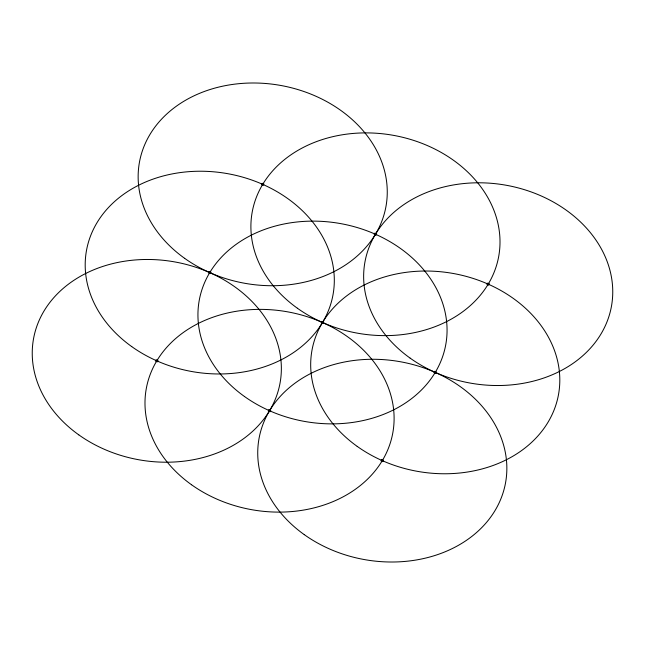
<?xml version="1.0" encoding="UTF-8"?>
<svg xmlns="http://www.w3.org/2000/svg" width="645" height="645" viewBox="0 0 645 645"><rect width="100%" height="100%" fill="white"/><g stroke="black" fill="none" stroke-linecap="round" stroke-linejoin="round"><path stroke-width="0.97" d="M155.969 360.265L155.534 361.103L157.227 361.853L158.017 360.531L156.332 359.781L156.026 360.289M208.924 272.021L208.488 272.867L210.173 273.617L210.971 272.295L209.278 271.545L208.924 272.021M261.87 183.777L261.435 184.623L263.128 185.373L263.926 184.051L262.233 183.301L261.87 183.777M269.078 409.68L268.28 411.002L269.973 411.752L270.763 410.43L269.078 409.68M322.024 321.444L321.234 322.766L322.919 323.516L323.717 322.194L322.024 321.444M374.979 233.2L374.181 234.522L375.874 235.272L376.664 233.95L374.979 233.2M381.461 460.062L381.026 460.901L382.719 461.651L383.509 460.328L381.816 459.579L381.461 460.062M434.416 371.818L433.98 372.665L435.665 373.415L436.463 372.092L434.77 371.343L434.416 371.818M487.362 283.574L486.927 284.421L488.62 285.171L489.41 283.848L487.725 283.099L487.418 283.598M78.763 434.835A125.235 100.539 10 0 0 279.898 383.856A125.235 100.539 10 0 0 111.746 263.837A125.235 100.539 10 0 0 78.763 434.835M304.255 534.632A125.235 100.539 10 0 0 505.39 483.653A125.235 100.539 10 0 0 337.238 363.635A125.235 100.539 10 0 0 304.255 534.632M244.463 396.49A125.235 100.539 10 0 0 445.598 345.518A125.235 100.539 10 0 0 277.439 225.492A125.235 100.539 10 0 0 244.463 396.49M184.663 258.347A125.235 100.539 10 0 0 385.799 207.376A125.235 100.539 10 0 0 217.647 87.357A125.235 100.539 10 0 0 184.663 258.347M191.509 484.734A125.235 100.539 10 0 0 392.644 433.754A125.235 100.539 10 0 0 224.492 313.736A125.235 100.539 10 0 0 191.509 484.734M357.209 446.388A125.235 100.539 10 0 0 558.344 395.417A125.235 100.539 10 0 0 390.185 275.391A125.235 100.539 10 0 0 357.209 446.388M131.717 346.591A125.235 100.539 10 0 0 332.852 295.62A125.235 100.539 10 0 0 164.701 175.593A125.235 100.539 10 0 0 131.717 346.591M297.409 308.245A125.235 100.539 10 0 0 498.545 257.274A125.235 100.539 10 0 0 330.393 137.256A125.235 100.539 10 0 0 297.409 308.245M410.156 358.144A125.235 100.539 10 0 0 611.291 307.173A125.235 100.539 10 0 0 443.139 187.155A125.235 100.539 10 0 0 410.156 358.144"/></g></svg>
